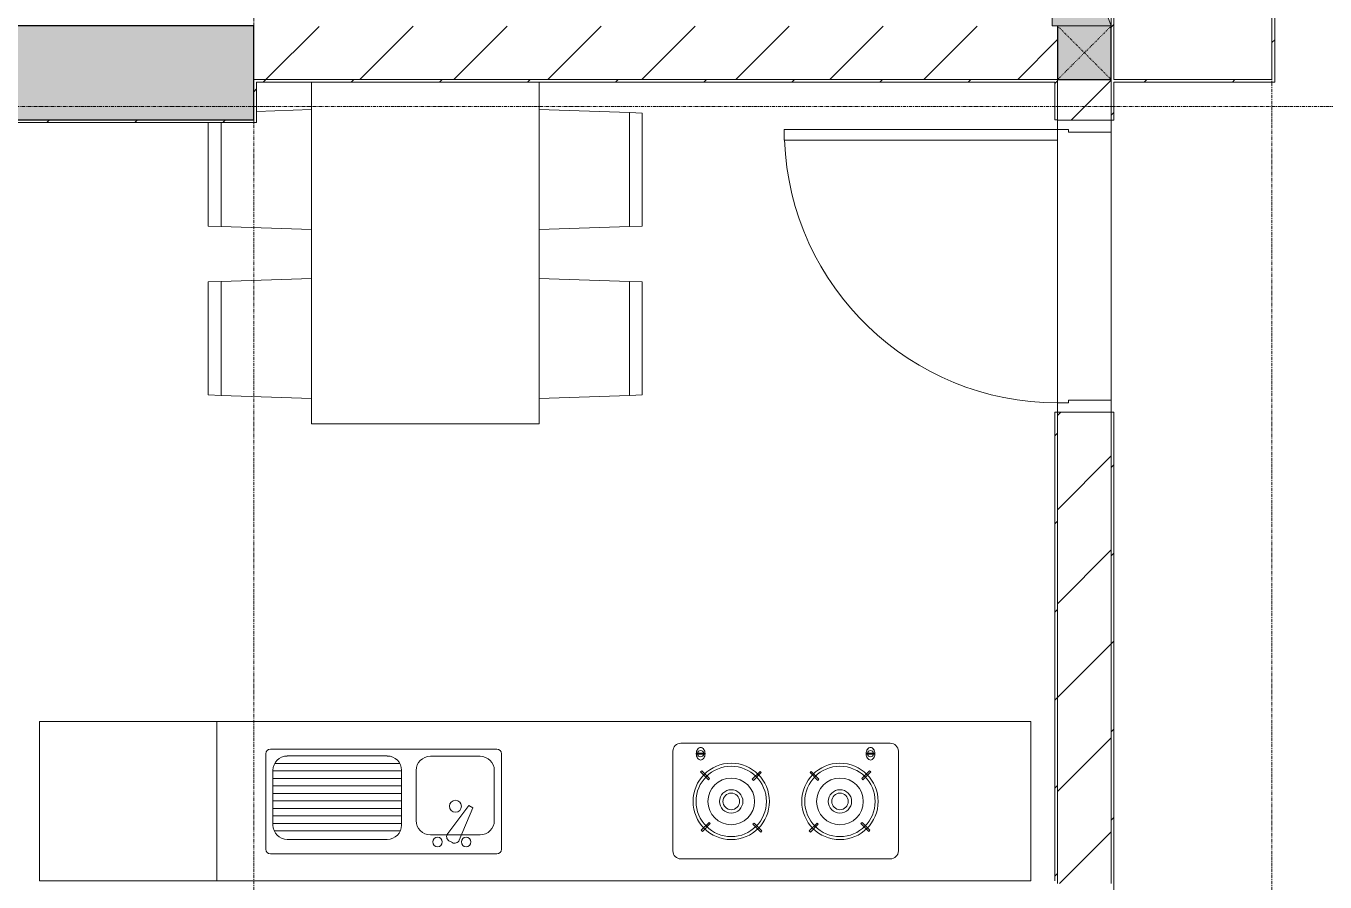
# Model space of a CAD drawing. Header units: millimetres. Extents: x 5121 to 246734, y -48180 to 129206.
# Drawn here: x 38003 to 42851, y 30642 to 33837 of the extents above; entities that cross this region are included whole.
import ezdxf

# ---------------------------------------------------------------- set-up
doc = ezdxf.new("R2010")
doc.units = ezdxf.units.MM
doc.linetypes.add('Dash', pattern=[6, 3, -3])
doc.linetypes.add('Grid Line', pattern=[22.225, 12.7, -3.175, 3.175, -3.175])
for name, color, linetype, lineweight in [('0-1', 7, 'Continuous', 5), ('A-DETL-GENF', 92, 'Continuous', 9), ('A-DOOR', 31, 'Continuous', 9), ('A-DOOR-FRAM', 31, 'Continuous', 9), ('A-FLOR', 192, 'Continuous', 9), ('A-FLOR-1', 50, 'Continuous', 9), ('A-WALL', 113, 'Continuous', 9), ('A-WALL-1', 250, 'Continuous', 18), ('A-WALL-PATT-2', 50, 'Continuous', 9), ('A-WALL-PATT-3', 111, 'Continuous', 9), ('E-FIRE', 2, 'Continuous', 9), ('I-FURN', 30, 'Continuous', 9), ('I-FURN-1', 253, 'Continuous', 9), ('S-COLS', 52, 'Continuous', 9), ('S-COLS-1', 7, 'Continuous', 5), ('S-COLS-2', 10, 'Continuous', 25), ('S-COLS-3', 50, 'Continuous', 9), ('S-COLS-5', 52, 'Continuous', 25), ('S-COLS-HDLN', 52, 'Dash', 9), ('S-GRID-1', 1, 'Grid Line', 9)]:
    doc.layers.add(name, color=color, linetype=linetype, lineweight=lineweight)
pattern_1 = [(45, (0, 0), (-164.4023, 164.4023), [])]
pattern_2 = [(45, (0, 0), (-175.3625, 175.3625), [])]

# ---------------------------------------------------------------- blocks, each defined once
blk = doc.blocks.new('NCV_TKTC_KET CAU_rvt-1-TKCS_MB TỔNG THỂ TẦNG 1')
at = {"layer": 'S-COLS-1'}
blk.add_hatch(color=256, dxfattribs=at).paths.add_polyline_path([(38852.6, 33486.9), (38852.6, 33836.9), (37552.6, 33835.3), (37552.6, 33486.9), (38052.6, 33486.9)])
at = {"layer": 'S-COLS-2'}
for p, q in [((38852.6, 33836.9), (37552.6, 33836.9)), ((38852.6, 33486.9), (38852.6, 33836.9)), ((37552.6, 33486.9), (38852.6, 33486.9))]:
    blk.add_line(p, q, dxfattribs=at)
blk = doc.blocks.new('HE BEP A1 - HE BEP A 2-944694-TKCS_MB TỔNG THỂ TẦNG 1')
at = {"layer": 'I-FURN'}
for p, q in [((0, 0), (662.4, 0)), ((0, -594.4), (0, 0)), ((662.4, 0), (662.4, -594.4)), ((662.4, 0), (662.4, -594.4)), ((3700, 0), (662.4, 0)), ((3700, -594.4), (3700, 0)), ((3700, -594.4), (3700, 0)), ((3175.6, -81.2), (2394, -81.2)), ((844.9, -120.7), (844.9, -476.9)), ((1706.9, -103.2), (862.4, -103.2)), ((924.9, -128.9), (1298.3, -128.9)), ((1459, -129.9), (1644.4, -129.9)), ((1724.4, -476.9), (1724.4, -120.7)), ((2364, -483.2), (2364, -111.2)), ((2451.6, -118.3), (2484.1, -118.3)), ((2451.6, -122.3), (2451.6, -118.3)), ((2484.1, -122.3), (2451.6, -122.3)), ((2484.1, -118.3), (2484.1, -122.3)), ((3085.5, -118.3), (3085.5, -122.3)), ((3118, -118.3), (3085.5, -118.3)), ((3085.5, -122.3), (3118, -122.3)), ((3118, -122.3), (3118, -118.3)), ((3205.6, -483.2), (3205.6, -111.2)), ((871.5, -386.8), (871.5, -182.3)), ((871.5, -184.9), (1351.6, -184.9)), ((877.9, -156.9), (1345.2, -156.9)), ((1351.6, -182.3), (1351.6, -386.8)), ((1405.6, -369.9), (1405.6, -183.2)), ((1697.8, -183.2), (1697.8, -369.9)), ((2471.8, -183.9), (2467.4, -188.3)), ((2467.4, -188.3), (2496.5, -217.4)), ((2500.9, -213), (2471.8, -183.9)), ((2689.3, -186.7), (2660.2, -215.8)), ((2664.6, -220.2), (2693.7, -191.1)), ((2693.7, -191.1), (2689.3, -186.7)), ((2875.9, -191.1), (2880.3, -186.7)), ((2905, -220.2), (2875.9, -191.1)), ((2880.3, -186.7), (2909.4, -215.8)), ((3068.7, -213), (3097.9, -183.9)), ((3102.3, -188.3), (3073.1, -217.4)), ((3097.9, -183.9), (3102.3, -188.3)), ((871.5, -212.9), (1351.6, -212.9)), ((871.5, -240.9), (1351.6, -240.9)), ((2496.5, -217.4), (2500.9, -213)), ((2660.2, -215.8), (2664.6, -220.2)), ((2909.4, -215.8), (2905, -220.2)), ((3073.1, -217.4), (3068.7, -213)), ((871.5, -268.9), (1351.6, -268.9)), ((871.5, -296.9), (1351.6, -296.9)), ((871.5, -324.9), (1351.6, -324.9)), ((1602.7, -313.4), (1523.8, -418.4)), ((1566.6, -443.1), (1618.1, -322.3)), ((1618.1, -322.3), (1602.7, -313.4)), ((871.5, -352.9), (1351.6, -352.9)), ((871.5, -380.9), (1351.6, -380.9)), ((2470.1, -405.9), (2499.2, -376.7)), ((2503.6, -381.1), (2474.5, -410.3)), ((2499.2, -376.7), (2503.6, -381.1)), ((2663, -383.9), (2667.3, -379.5)), ((2692.1, -413), (2663, -383.9)), ((2667.3, -379.5), (2696.5, -408.6)), ((2902.3, -379.5), (2873.2, -408.6)), ((2877.5, -413), (2906.7, -383.9)), ((2906.7, -383.9), (2902.3, -379.5)), ((3070.4, -376.7), (3066, -381.1)), ((3066, -381.1), (3095.1, -410.3)), ((3099.5, -405.9), (3070.4, -376.7)), ((876.4, -408.9), (1346.8, -408.9)), ((1644.4, -423.2), (1459, -423.2)), ((2474.5, -410.3), (2470.1, -405.9)), ((2696.5, -408.6), (2692.1, -413)), ((2873.2, -408.6), (2877.5, -413)), ((3095.1, -410.3), (3099.5, -405.9)), ((1298.3, -440.1), (924.9, -440.1)), ((1541.1, -452.3), (1528.6, -445.1)), ((862.4, -494.4), (1706.9, -494.4)), ((3175.6, -513.2), (2394, -513.2)), ((662.4, -594.4), (0, -594.4)), ((662.4, -594.4), (3700, -594.4))]:
    blk.add_line(p, q, dxfattribs=at)
for centre, radius in [((2581.9, -298.5), 142.6), ((2581.9, -298.5), 131.3), ((2987.7, -298.5), 142.6), ((2987.7, -298.5), 131.3), ((2581.9, -298.5), 87.2), ((2987.7, -298.5), 87.2), ((2581.9, -298.5), 43.6), ((2581.9, -298.5), 30.9), ((2987.7, -298.5), 43.6), ((2987.7, -298.5), 30.9), ((1552.8, -316.6), 22.2), ((1485.9, -449.9), 17.8), ((1592.6, -449.9), 17.8)]:
    blk.add_circle(centre, radius, dxfattribs=at)
for centre, radius, start, end in [((2394, -111.2), 30, 90, 180), ((3175.6, -111.2), 30, 360, 90), ((862.4, -120.7), 17.5, 90, 180), ((924.9, -182.3), 53.3, 90, 180), ((1298.3, -182.3), 53.3, 0, 90), ((1459, -183.2), 53.3, 90, 180), ((1644.4, -183.2), 53.3, 0, 90), ((1706.9, -120.7), 17.5, 0, 90), ((2485.1, -120.7), 33.5, 163.9419, 180), ((2485.1, -120.7), 33.5, 180, 196.0581), ((2476.6, -118.2), 24.7, 145.204, 163.9419), ((2476.6, -123.1), 24.7, 196.0581, 214.796), ((2467.8, -120.3), 11.6, 9.7177, 170.2823), ((2467.8, -120.3), 11.6, 189.9102, 350.0898), ((2471.3, -114.5), 18.1, 120.7976, 145.204), ((2471.3, -126.9), 18.1, 214.796, 239.2024), ((2467.9, -108.8), 11.5, 90, 120.7976), ((2467.9, -132.6), 11.5, 239.2024, 270), ((2467.9, -108.8), 11.5, 59.2024, 90), ((2467.9, -132.6), 11.5, 270, 300.7976), ((2464.5, -114.5), 18.1, 34.796, 59.2024), ((2464.5, -126.9), 18.1, 300.7976, 325.204), ((2459.1, -118.2), 24.7, 16.0581, 34.796), ((2459.1, -123.1), 24.7, 325.204, 343.9419), ((2450.6, -120.7), 33.5, 0, 16.0581), ((2450.6, -120.7), 33.5, 343.9419, 0), ((3119, -120.7), 33.5, 163.9419, 180), ((3119, -120.7), 33.5, 180, 196.0581), ((3110.5, -118.2), 24.7, 145.204, 163.9419), ((3110.5, -123.1), 24.7, 196.0581, 214.796), ((3105.2, -114.5), 18.1, 120.7976, 145.204), ((3105.2, -126.9), 18.1, 214.796, 239.2024), ((3101.8, -120.3), 11.6, 9.7177, 170.2823), ((3101.8, -120.3), 11.6, 189.9102, 350.0898), ((3101.8, -108.8), 11.5, 90, 120.7976), ((3101.8, -132.6), 11.5, 239.2024, 270), ((3101.8, -108.8), 11.5, 59.2024, 90), ((3101.8, -132.6), 11.5, 270, 300.7976), ((3098.4, -114.5), 18.1, 34.796, 59.2024), ((3098.4, -126.9), 18.1, 300.7976, 325.204), ((3093, -118.2), 24.7, 16.0581, 34.796), ((3093, -123.1), 24.7, 325.204, 343.9419), ((3084.5, -120.7), 33.5, 0, 16.0581), ((3084.5, -120.7), 33.5, 343.9419, 0), ((924.9, -386.8), 53.3, 180, 270), ((1298.3, -386.8), 53.3, 270, 0), ((1459, -369.9), 53.3, 180, 270), ((1644.4, -369.9), 53.3, 270, 0), ((1537.5, -429.7), 17.8, 140.5382, 240.0479), ((862.4, -476.9), 17.5, 180, 270), ((1549.9, -436.9), 17.8, 240.0479, 339.4621), ((1706.9, -476.9), 17.5, 270, 0), ((2394, -483.2), 30, 180, 270), ((3175.6, -483.2), 30, 270, 0)]:
    blk.add_arc(centre, radius, start, end, dxfattribs=at)
at = {"layer": 'I-FURN-1'}
for p, q in [((0, 0), (3700, 0)), ((0, -594.4), (0, 0)), ((3700, 0), (3700, -594.4)), ((3700, -594.4), (0, -594.4))]:
    blk.add_line(p, q, dxfattribs=at)
blk = doc.blocks.new('RES_BAN AN 1 - RES_BAN AN 1-V108-TKCS_MB TỔNG THỂ TẦNG 1')
at = {"layer": 'I-FURN-1'}
for p, q in [((-425, 0), (-425, -1275)), ((425, -1275), (425, 0)), ((-630, -109.1), (-425, -102.3)), ((-425, -102.3), (-425, -549.7)), ((425, -102.3), (425, -549.7)), ((761.9, -113.5), (425, -102.3)), ((761.9, -538.5), (761.9, -113.5)), ((761.9, -113.5), (761.9, -538.5)), ((809.6, -115.1), (761.9, -113.5)), ((809.6, -536.9), (809.6, -115.1)), ((-809.6, -150), (-809.6, -536.9)), ((-761.9, -538.5), (-761.9, -150)), ((-761.9, -538.5), (-761.9, -150)), ((-809.6, -536.9), (-761.9, -538.5)), ((-425, -549.7), (-761.9, -538.5)), ((425, -549.7), (761.9, -538.5)), ((761.9, -538.5), (809.6, -536.9)), ((-809.6, -745.3), (-761.9, -743.8)), ((-809.6, -1167.2), (-809.6, -745.3)), ((-761.9, -743.8), (-425, -732.5)), ((-761.9, -1168.8), (-761.9, -743.8)), ((-761.9, -743.8), (-761.9, -1168.8)), ((-425, -732.5), (-425, -1180)), ((425, -732.5), (425, -1180)), ((761.9, -743.8), (425, -732.5)), ((761.9, -743.8), (809.6, -745.3)), ((761.9, -1168.8), (761.9, -743.8)), ((761.9, -1168.8), (761.9, -743.8)), ((809.6, -745.3), (809.6, -1167.2)), ((-761.9, -1168.8), (-809.6, -1167.2)), ((-425, -1180), (-761.9, -1168.8)), ((425, -1180), (761.9, -1168.8)), ((809.6, -1167.2), (761.9, -1168.8)), ((-425, -1275), (425, -1275))]:
    blk.add_line(p, q, dxfattribs=at)
blk = doc.blocks.new('NCV_TKTC_TANG 1_rvt-1-TKCS_MB TỔNG THỂ TẦNG 1')
at = {"layer": 'A-WALL-PATT-2'}
h = blk.add_hatch(dxfattribs=at)
h.set_pattern_fill('FP_10', color=256, style=0, pattern_type=2)
h.set_pattern_definition(pattern_1)
h.paths.add_polyline_path([(38862.6, 33486.9), (38862.6, 33636.9), (38852.6, 33636.9), (38852.6, 33486.9)])
h = blk.add_hatch(dxfattribs=at)
h.set_pattern_fill('FP_10', color=256, style=0, pattern_type=2)
h.set_pattern_definition(pattern_1)
h.paths.add_polyline_path([(39857.1, 33626.9), (41842.6, 33626.9), (41842.6, 33636.9), (38862.6, 33636.9), (38862.6, 33626.9), (39692.8, 33626.9)])
h = blk.add_hatch(dxfattribs=at)
h.set_pattern_fill('FP_10', color=256, style=0, pattern_type=2)
h.set_pattern_definition(pattern_1)
h.paths.add_polyline_path([(41842.6, 30636.9), (41852.6, 30638.4), (41852.6, 32396.1), (41842.6, 32395.3), (41842.6, 30637)])
h.paths.add_polyline_path([(41842.6, 33486.1), (41852.6, 33486.1), (41852.6, 33636.9), (41842.6, 33636.4), (41842.6, 33489.8)])
h = blk.add_hatch(dxfattribs=at)
h.set_pattern_fill('FP_10', color=256, style=0, pattern_type=2)
h.set_pattern_definition(pattern_1)
h.paths.add_polyline_path([(38849.8, 33476.9), (38862.6, 33477.4), (38862.6, 33486.9), (37552.6, 33486.9), (37554.3, 33476.9), (38730.7, 33476.9)])
at = {"layer": 'A-FLOR-1'}
for p, q in [((41852.6, 32430.3), (41852.6, 33450.3)), ((41852.6, 33450.3), (41852.6, 32430.3)), ((42052.6, 32440.3), (42052.6, 33440.3))]:
    blk.add_line(p, q, dxfattribs=at)
at = {"layer": 'A-WALL-1'}
for p, q in [((38862.6, 33636.9), (38852.6, 33636.9)), ((38852.6, 33636.9), (38852.6, 33486.9)), ((41842.6, 33636.9), (38862.6, 33636.9)), ((38862.6, 33486.9), (38862.6, 33626.9)), ((38862.6, 33626.9), (41842.6, 33626.9)), ((41852.6, 33636.9), (41842.6, 33636.9)), ((41842.6, 33626.9), (41842.6, 33486.1)), ((41852.6, 33486.1), (41852.6, 33636.9)), ((38852.6, 33486.9), (37552.6, 33486.9)), ((37552.6, 33476.9), (38862.6, 33476.9)), ((38862.6, 33476.9), (38862.6, 33486.9)), ((41842.6, 33486.1), (41852.6, 33486.1)), ((41842.6, 32396.1), (41842.6, 30646.9)), ((41852.6, 32396.1), (41842.6, 32396.1)), ((41852.6, 30636.9), (41852.6, 32395.3))]:
    blk.add_line(p, q, dxfattribs=at)
at = {"layer": 'I-FURN-1'}
for name, p in [('RES_BAN AN 1 - RES_BAN AN 1-V108-TKCS_MB TỔNG THỂ TẦNG 1', (39492.6, 33626.9)), ('HE BEP A1 - HE BEP A 2-944694-TKCS_MB TỔNG THỂ TẦNG 1', (38052.6, 31241.3))]:
    blk.add_blockref(name, p, dxfattribs=at)
blk = doc.blocks.new('FD_05 - FD_05-1000x2200mm-835434-TKCS_MB TỔNG THỂ TẦNG 1')
at = {"layer": 'A-DETL-GENF'}
for p, q in [((470, 100), (470, 1120)), ((470, 1120), (510, 1120)), ((510, 1120), (510, 100)), ((510, 100), (470, 100))]:
    blk.add_line(p, q, dxfattribs=at)
blk.add_arc((510, 100), 1020, 92.2475, 180, dxfattribs=at)
at = {"layer": 'A-DOOR-FRAM'}
for p, q in [((-510, 100), (-545, 100)), ((-545, 100), (-545, -100)), ((-510, 60), (-510, 100)), ((545, 100), (510, 100)), ((510, 100), (510, 60)), ((545, -100), (545, 100)), ((-500, 60), (-510, 60)), ((-500, -100), (-500, 60)), ((510, 60), (500, 60)), ((500, 60), (500, -100)), ((-545, -100), (-500, -100)), ((500, -100), (545, -100))]:
    blk.add_line(p, q, dxfattribs=at)
blk = doc.blocks.new('40_HY_FIX_FS-FH_FHR_R19_Scale 1_300 - FH _ FHR-4760871-TKCS_MB TỔNG THỂ TẦNG 1')
at = {"layer": 'E-FIRE'}
blk.add_hatch(color=256, dxfattribs=at).paths.add_polyline_path([(300, 120), (299.6, 119.9), (-300, -100), (300, -100), (300, 119.9)])
at = {"layer": 'A-DETL-GENF'}
for p, q in [((300, 120), (-300, -100)), ((-300, 120), (-300, -100)), ((300, 120), (-300, 120)), ((300, -100), (300, 120)), ((300, -100), (300, 120)), ((-300, -100), (300, -100)), ((-300, -100), (300, -100))]:
    blk.add_line(p, q, dxfattribs=at)
blk = doc.blocks.new('G1_SOF - BO TRU - 200x200-V358-TKCS_MB TỔNG THỂ TẦNG 1')
at = {"layer": 'S-COLS-3'}
blk.add_hatch(color=256, dxfattribs=at).paths.add_polyline_path([(100, -100), (100, -99.9), (99.9, 100), (-100, 99.7), (-100, -100), (99.9, -100)])
at = {"layer": 'S-COLS-5'}
for p, q in [((-100, 100), (-100, -100)), ((100, -100), (100, 100)), ((-100, -100), (100, -100))]:
    blk.add_line(p, q, dxfattribs=at)
at = {"layer": 'S-COLS-HDLN'}
for p, q in [((100, 100), (-100, -100)), ((-100, 100), (100, -100))]:
    blk.add_line(p, q, dxfattribs=at)

msp = doc.modelspace()

# ---------------------------------------------------------------- hatches: boundary and pattern name
at = {"layer": 'A-WALL-PATT-3'}
h = msp.add_hatch(dxfattribs=at)
h.set_pattern_fill('FP_43', color=256, style=0, pattern_type=2)
h.set_pattern_definition(pattern_1)
h.paths.add_polyline_path([(42652.6, 33636.9), (42662.6, 33636.9), (42662.6, 35397.4), (42652.6, 35397.4), (42652.6, 34319.4)])
h = msp.add_hatch(dxfattribs=at)
h.set_pattern_fill('FP_43', color=256, style=0, pattern_type=2)
h.set_pattern_definition(pattern_1)
h.paths.add_polyline_path([(42052.6, 29596.9), (42062.6, 29596.9), (42062.6, 32395.3), (42052.6, 32395.3), (42052.6, 30119)])
h.paths.add_polyline_path([(42062.6, 33485.3), (42062.6, 35387.4), (42052.6, 35387.3), (42052.6, 33485.3)])
h = msp.add_hatch(dxfattribs=at)
h.set_pattern_fill('FP_1', color=256, style=0, pattern_type=2)
h.set_pattern_definition(pattern_2)
h.paths.add_polyline_path([(39849.8, 33636.9), (41852.6, 33636.9), (41852.6, 33836.9), (38852.6, 33835.3), (38852.6, 33636.9), (39702.6, 33636.9)])
h = msp.add_hatch(dxfattribs=at)
h.set_pattern_fill('FP_1', color=256, style=0, pattern_type=2)
h.set_pattern_definition(pattern_2)
h.paths.add_polyline_path([(42052.6, 29586.9), (42052, 30437), (41852.6, 30436.9), (41852.6, 29586.9), (42052, 29586.9)])
h.paths.add_polyline_path([(42052.6, 30637), (42052.6, 32395.3), (41852.6, 32395.3), (41853.6, 30637), (42052, 30637)])
h.paths.add_polyline_path([(42052.6, 33485.3), (42052.6, 33636.9), (41852.6, 33636.9), (41852.6, 33485.3), (41892.6, 33485.3)])
h = msp.add_hatch(dxfattribs=at)
h.set_pattern_fill('FP_43', color=256, style=0, pattern_type=2)
h.set_pattern_definition(pattern_1)
h.paths.add_polyline_path([(42652.6, 33626.9), (42662.6, 33626.9), (42662.6, 33636.9), (42062.6, 33636.5), (42062.6, 33626.9), (42651.9, 33626.9)])

# ---------------------------------------------------------------- linework, layer by layer
at = {"layer": 'A-FLOR'}
msp.add_line((42052.6, 33485.3), (42052.6, 32395.3), dxfattribs=at)
at = {"layer": 'A-WALL'}
for p, q in [((42052.6, 33485.3), (42052.6, 33636.9)), ((42052.6, 33636.9), (42052.6, 33485.3)), ((41852.6, 32430.3), (41852.6, 33450.3)), ((42052.6, 33440.3), (42052.6, 32440.3)), ((42052.6, 30637), (42052.6, 32395.3)), ((42052.6, 32395.3), (42052.6, 30637))]:
    msp.add_line(p, q, dxfattribs=at)
at = {"layer": 'A-WALL-1'}
for p, q in [((42662.6, 33626.9), (42662.6, 35397.4)), ((42062.6, 33636.9), (42062.6, 35387.4)), ((42652.6, 35387.4), (42652.6, 33636.9)), ((38852.6, 33836.9), (38852.6, 33636.9)), ((41852.6, 33485.3), (41852.6, 33836.9)), ((38852.6, 33636.9), (41852.6, 33636.9)), ((42652.6, 33636.9), (42062.6, 33636.9)), ((42062.6, 33626.9), (42662.6, 33626.9)), ((42062.6, 33485.3), (42062.6, 33626.9)), ((42052.6, 33485.3), (42062.6, 33485.3)), ((41852.6, 32395.3), (41852.6, 30637)), ((42062.6, 32395.3), (42052.6, 32395.3)), ((42062.6, 29596.9), (42062.6, 32395.3))]:
    msp.add_line(p, q, dxfattribs=at)
at = {"layer": 'S-GRID-1'}
for p, q in [((38852.6, 23210.6), (38852.6, 78232.7)), ((42652.6, 23210.6), (42652.6, 78232.7)), ((125364.8, 33536.9), (35538.8, 33536.9))]:
    msp.add_line(p, q, dxfattribs=at)

# ---------------------------------------------------------------- block references
at = {"layer": '0-1'}
for name in ['NCV_TKTC_KET CAU_rvt-1-TKCS_MB TỔNG THỂ TẦNG 1', 'NCV_TKTC_TANG 1_rvt-1-TKCS_MB TỔNG THỂ TẦNG 1']:
    msp.add_blockref(name, (0, 0), dxfattribs=at)
at = {"layer": 'A-DOOR', "rotation": 89.99999999999991}
msp.add_blockref('FD_05 - FD_05-1000x2200mm-835434-TKCS_MB TỔNG THỂ TẦNG 1', (41952.6, 32940.3), dxfattribs=at)
at = {"layer": 'E-FIRE', "rotation": 269.9999999999998}
msp.add_blockref('40_HY_FIX_FS-FH_FHR_R19_Scale 1_300 - FH _ FHR-4760871-TKCS_MB TỔNG THỂ TẦNG 1', (41932.6, 34136.9), dxfattribs=at)
at = {"layer": 'S-COLS'}
msp.add_blockref('G1_SOF - BO TRU - 200x200-V358-TKCS_MB TỔNG THỂ TẦNG 1', (41952.6, 33736.9), dxfattribs=at)

doc.saveas('drawing.dxf')
